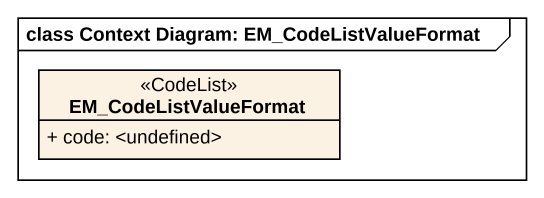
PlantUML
@startuml
mainframe class Context Diagram: EM_CodeListValueFormat
hide circle
hide empty members
skinparam classAttributeIconSize 0
class EM_CodeListValueFormat <<CodeList>> {
  + code: <undefined>
}
@enduml
